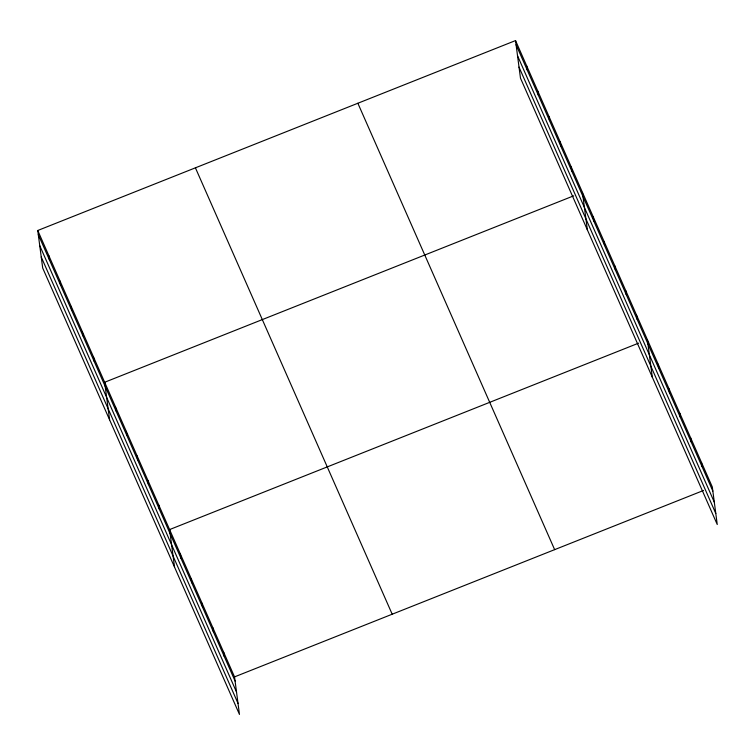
<?xml version="1.0" encoding="UTF-8"?>
<svg xmlns="http://www.w3.org/2000/svg" width="755" height="755" viewBox="0 0 755 755"><rect width="100%" height="100%" fill="white"/><g stroke="black" fill="none" stroke-linecap="round" stroke-linejoin="round"><path stroke-width="1.13" d="M37.75 230.492L234.531 676.886L239.467 714.419L42.695 268.025L37.75 230.492L515.533 40.581L712.305 486.975L717.25 524.508L520.469 78.114L515.533 40.581M573.677 195.838L104.652 382.266L109.598 419.799M638.617 343.148L169.592 529.576L174.537 567.109M234.531 676.886L703.547 490.457M516.071 44.734L712.852 491.118M517.524 55.747L714.305 502.141M519.015 67.101L715.797 513.485M357.861 103.256L554.642 549.64M195.413 167.827L392.194 614.211M38.297 234.645L235.079 681.029M39.751 245.658L236.523 692.052M41.242 257.011L238.023 703.396M701.489 462.419L702.027 466.571M690.665 437.872L691.212 442.015M679.84 413.315L680.387 417.468M669.015 388.768L669.562 392.911M658.19 364.212L658.737 368.364M647.375 339.665L652.311 377.198M636.55 315.118L637.097 319.261M625.725 290.562L626.273 294.705M614.9 266.015L615.448 270.158M604.076 241.458L604.623 245.602M593.26 216.911L593.808 221.055M582.435 192.355L587.371 229.888M571.28 167.063L571.828 171.206M560.135 141.77L560.682 145.913M548.979 116.468L549.527 120.621M537.834 91.176L538.381 95.319M526.679 65.883L527.226 70.026M223.706 652.329L224.254 656.482M212.882 627.783L213.429 631.926M202.057 603.226L202.604 607.379M191.241 578.679L191.789 582.822M180.417 554.123L180.964 558.275M158.767 505.029L159.314 509.172M147.942 480.473L148.49 484.616M137.127 455.926L137.674 460.069M126.302 431.369L126.849 435.512M115.477 406.822L116.025 410.965M93.507 356.973L94.054 361.116M82.352 331.681L82.899 335.824M71.206 306.379L71.744 310.531M60.051 281.086L60.598 285.23M48.905 255.794L49.443 259.937"/></g></svg>
